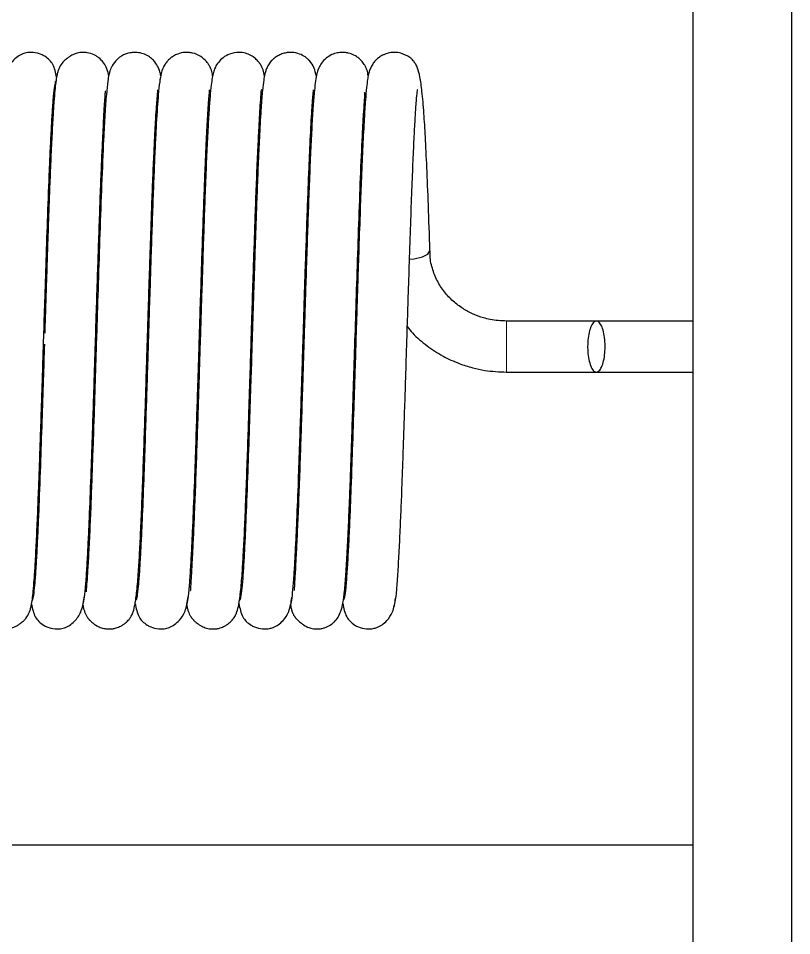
# Model space of a CAD drawing. Header units: millimetres. Extents: x 15 to 1184, y 5 to 836.
# Drawn here: x 563.18 to 576.8, y 610.25 to 626.41 of the extents above; entities that cross this region are included whole.
import ezdxf

# ---------------------------------------------------------------- set-up
doc = ezdxf.new("R2010")
doc.units = ezdxf.units.MM

msp = doc.modelspace()

# ---------------------------------------------------------------- linework, layer by layer
at = {"color": 7, "linetype": 'Continuous', "lineweight": 25}
for p, q in [((575.058, 653.75), (575.058, 501.35)), ((576.801, 501.35), (576.801, 653.75)), ((573.36, 621.075), (571.776, 621.075)), ((575.058, 621.075), (573.36, 621.075)), ((571.776, 620.176), (573.354, 620.176)), ((573.359, 620.176), (575.058, 620.176)), ((575.058, 611.84), (524.258, 611.84))]:
    msp.add_line(p, q, dxfattribs=at)
at = {"color": 8, "linetype": 'Continuous', "lineweight": 18}
msp.add_line((571.776, 620.176), (571.776, 621.075), dxfattribs=at)
at = {"color": 7, "linetype": 'Continuous', "lineweight": 25, "flags": 128}
msp.add_lwpolyline([(570.069, 622.164), (570.15, 622.173), (570.296, 622.206), (570.393, 622.256), (570.428, 622.315)], dxfattribs=at)
at = {"color": 7, "linetype": 'Continuous', "lineweight": 25}
for points, knots in [([(563.849, 625.371), (563.833, 625.451), (563.803, 625.604), (563.69, 625.713), (563.569, 625.781), (563.461, 625.811), (563.373, 625.809), (563.305, 625.802), (563.212, 625.774), (563.082, 625.682), (562.953, 625.486), (562.928, 625.316), (562.915, 625.224)], [0, 0, 0, 0, 0.159177, 0.302387, 0.343289, 0.409677, 0.442533, 0.454678, 0.525564, 0.709143, 0.841531, 1, 1, 1, 1]), ([(564.769, 625.399), (564.767, 625.408), (564.758, 625.46), (564.73, 625.538), (564.678, 625.631), (564.622, 625.693), (564.56, 625.739), (564.489, 625.778), (564.409, 625.803), (564.341, 625.809), (564.306, 625.81), (564.283, 625.809), (564.232, 625.803), (564.19, 625.792), (564.141, 625.771), (564.107, 625.753), (564.082, 625.737), (564.065, 625.726), (564.049, 625.715), (564.035, 625.704), (564.022, 625.694), (563.989, 625.667), (563.975, 625.655), (563.929, 625.603), (563.893, 625.536), (563.865, 625.454), (563.851, 625.389), (563.834, 625.286), (563.818, 625.137), (563.801, 624.937), (563.783, 624.656), (563.763, 624.289), (563.743, 623.857), (563.725, 623.405), (563.709, 622.969), (563.695, 622.56), (563.683, 622.189), (563.672, 621.857), (563.661, 621.523), (563.65, 621.195), (563.643, 620.963), (563.64, 620.86)], [0, 0, 0, 0, 0.007495, 0.048481, 0.080394, 0.101737, 0.108665, 0.114893, 0.130036, 0.137841, 0.139545, 0.141344, 0.145702, 0.158966, 0.166057, 0.171734, 0.174139, 0.176327, 0.178383, 0.180412, 0.182521, 0.184813, 0.201685, 0.214815, 0.253455, 0.272898, 0.303472, 0.349151, 0.393206, 0.445383, 0.505362, 0.574059, 0.643115, 0.705526, 0.761039, 0.81046, 0.853875, 0.891062, 0.923656, 0.966078, 1, 1, 1, 1]), ([(565.684, 625.394), (565.682, 625.408), (565.675, 625.461), (565.64, 625.545), (565.604, 625.618), (565.528, 625.701), (565.449, 625.757), (565.35, 625.797), (565.251, 625.812), (565.155, 625.806), (565.036, 625.775), (564.917, 625.699), (564.838, 625.594), (564.796, 625.506), (564.787, 625.474), (564.766, 625.4), (564.747, 625.281), (564.724, 625.066), (564.701, 624.735), (564.673, 624.221), (564.643, 623.52), (564.612, 622.648), (564.583, 621.767), (564.559, 621.001), (564.539, 620.378), (564.523, 619.858), (564.507, 619.366), (564.49, 618.882), (564.474, 618.413), (564.456, 617.931), (564.437, 617.455), (564.416, 617.028), (564.397, 616.694), (564.382, 616.477), (564.37, 616.342), (564.369, 616.315), (564.369, 616.302)], [0, 0, 0, 0, 0.007663, 0.02823, 0.04625, 0.054669, 0.062903, 0.070626, 0.078726, 0.084089, 0.090655, 0.105066, 0.118183, 0.123643, 0.136032, 0.150036, 0.175748, 0.217424, 0.266228, 0.315312, 0.385221, 0.449763, 0.510225, 0.565708, 0.599797, 0.632181, 0.66809, 0.699115, 0.733394, 0.771156, 0.812746, 0.85779, 0.901096, 0.938147, 0.968948, 1, 1, 1, 1]), ([(566.599, 625.396), (566.596, 625.414), (566.586, 625.468), (566.57, 625.52), (566.532, 625.592), (566.489, 625.655), (566.38, 625.753), (566.273, 625.795), (566.18, 625.81), (566.091, 625.81), (565.996, 625.79), (565.906, 625.746), (565.845, 625.701), (565.796, 625.652), (565.749, 625.587), (565.715, 625.517), (565.686, 625.423), (565.663, 625.283), (565.636, 625.029), (565.611, 624.661), (565.588, 624.218), (565.57, 623.815), (565.552, 623.352), (565.533, 622.838), (565.515, 622.306), (565.497, 621.746), (565.479, 621.203), (565.464, 620.707), (565.452, 620.324), (565.441, 619.967), (565.427, 619.547), (565.408, 618.989), (565.386, 618.32), (565.363, 617.739), (565.342, 617.277), (565.325, 616.938), (565.307, 616.635), (565.287, 616.387), (565.266, 616.206), (565.252, 616.169), (565.245, 616.15)], [0, 0, 0, 0, 0.0120291, 0.0348037, 0.0426275, 0.0483494, 0.0579255, 0.0701057, 0.0756505, 0.0802379, 0.0888215, 0.0945527, 0.099753, 0.1058366, 0.1129682, 0.1237354, 0.1458655, 0.1770849, 0.2155676, 0.2778389, 0.31144, 0.3466376, 0.3831894, 0.4209034, 0.4583717, 0.4920382, 0.5305246, 0.5615621, 0.5855493, 0.602687, 0.6294948, 0.6664262, 0.7130269, 0.7697411, 0.8020757, 0.8367895, 0.8736414, 0.9132156, 0.9554877, 1, 1, 1, 1]), ([(567.511, 625.392), (567.505, 625.429), (567.494, 625.498), (567.452, 625.582), (567.412, 625.641), (567.355, 625.702), (567.275, 625.758), (567.174, 625.799), (567.045, 625.817), (566.894, 625.789), (566.775, 625.718), (566.693, 625.633), (566.629, 625.523), (566.611, 625.454), (566.591, 625.363), (566.571, 625.225), (566.551, 625.029), (566.532, 624.753), (566.511, 624.393), (566.49, 623.945), (566.469, 623.434), (566.45, 622.905), (566.433, 622.406), (566.417, 621.912), (566.402, 621.452), (566.388, 621.014), (566.376, 620.623), (566.363, 620.215), (566.349, 619.767), (566.332, 619.259), (566.313, 618.708), (566.294, 618.151), (566.273, 617.64), (566.254, 617.212), (566.237, 616.876), (566.223, 616.629), (566.213, 616.459), (566.208, 616.365), (566.206, 616.327), (566.211, 616.33), (566.212, 616.33)], [0, 0, 0, 0, 0.020974, 0.038807, 0.046631, 0.054462, 0.062427, 0.070101, 0.078379, 0.090003, 0.10079, 0.111736, 0.123055, 0.143254, 0.166028, 0.191171, 0.224334, 0.260531, 0.300179, 0.343554, 0.388076, 0.427857, 0.463289, 0.494327, 0.528549, 0.554486, 0.58001, 0.604635, 0.634081, 0.668263, 0.706947, 0.749758, 0.792941, 0.83387, 0.872134, 0.907666, 0.941026, 0.971595, 0.995757, 1, 1, 1, 1]), ([(568.428, 625.39), (568.415, 625.441), (568.392, 625.536), (568.337, 625.632), (568.272, 625.697), (568.222, 625.737), (568.124, 625.79), (568.032, 625.808), (567.965, 625.81), (567.916, 625.807), (567.854, 625.796), (567.795, 625.774), (567.746, 625.749), (567.715, 625.729), (567.669, 625.695), (567.618, 625.647), (567.561, 625.56), (567.528, 625.473), (567.513, 625.414), (567.495, 625.311), (567.474, 625.133), (567.45, 624.831), (567.427, 624.41), (567.403, 623.914), (567.383, 623.423), (567.366, 622.944), (567.35, 622.496), (567.337, 622.089), (567.325, 621.733), (567.314, 621.391), (567.302, 621.003), (567.287, 620.507), (567.267, 619.888), (567.243, 619.164), (567.216, 618.371), (567.191, 617.722), (567.169, 617.233), (567.151, 616.888), (567.133, 616.589), (567.113, 616.354), (567.092, 616.19), (567.078, 616.163), (567.071, 616.15)], [0, 0, 0, 0, 0.027501, 0.050986, 0.056989, 0.061479, 0.06903, 0.07806, 0.080159, 0.082204, 0.086955, 0.092227, 0.094646, 0.096986, 0.099334, 0.1071, 0.126291, 0.136806, 0.151413, 0.175441, 0.208801, 0.251133, 0.302486, 0.344978, 0.383636, 0.417909, 0.448334, 0.474931, 0.497552, 0.516427, 0.53942, 0.56992, 0.608357, 0.654755, 0.708462, 0.769824, 0.803624, 0.839169, 0.876295, 0.915638, 0.957023, 1, 1, 1, 1]), ([(569.34, 625.398), (569.335, 625.432), (569.325, 625.489), (569.287, 625.573), (569.24, 625.643), (569.197, 625.688), (569.162, 625.717), (569.118, 625.748), (569.056, 625.779), (568.985, 625.8), (568.929, 625.809), (568.867, 625.811), (568.788, 625.802), (568.684, 625.768), (568.59, 625.706), (568.512, 625.62), (568.45, 625.504), (568.436, 625.435), (568.411, 625.31), (568.389, 625.129), (568.368, 624.867), (568.346, 624.512), (568.325, 624.072), (568.303, 623.571), (568.283, 623.034), (568.264, 622.467), (568.245, 621.903), (568.228, 621.377), (568.214, 620.935), (568.201, 620.497), (568.184, 619.981), (568.166, 619.415), (568.146, 618.835), (568.127, 618.278), (568.106, 617.744), (568.086, 617.277), (568.067, 616.902), (568.052, 616.62), (568.041, 616.432), (568.032, 616.338), (568.036, 616.328), (568.037, 616.325)], [0, 0, 0, 0, 0.021371, 0.035442, 0.045878, 0.053658, 0.056609, 0.059, 0.066629, 0.070155, 0.074651, 0.078225, 0.083364, 0.091018, 0.101221, 0.112484, 0.124366, 0.149048, 0.176872, 0.207392, 0.246579, 0.289297, 0.331819, 0.377158, 0.419234, 0.456745, 0.499915, 0.534831, 0.561356, 0.586682, 0.620484, 0.662856, 0.700058, 0.741534, 0.786027, 0.829571, 0.871515, 0.911656, 0.950653, 0.988214, 1, 1, 1, 1]), ([(570.428, 622.317), (570.418, 622.589), (570.401, 623.11), (570.374, 623.777), (570.348, 624.314), (570.321, 624.765), (570.291, 625.118), (570.255, 625.369), (570.218, 625.513), (570.183, 625.596), (570.151, 625.643), (570.13, 625.669), (570.102, 625.696), (570.043, 625.744), (569.936, 625.797), (569.824, 625.812), (569.734, 625.807), (569.662, 625.79), (569.603, 625.765), (569.562, 625.742), (569.499, 625.699), (569.457, 625.657), (569.404, 625.583), (569.373, 625.516), (569.354, 625.462), (569.342, 625.41), (569.326, 625.323), (569.309, 625.183), (569.289, 624.962), (569.268, 624.63), (569.244, 624.177), (569.22, 623.634), (569.197, 623.023), (569.176, 622.402), (569.156, 621.808), (569.14, 621.308), (569.125, 620.812), (569.107, 620.224), (569.083, 619.49), (569.06, 618.816), (569.04, 618.249), (569.023, 617.808), (569.005, 617.379), (568.985, 616.983), (568.965, 616.638), (568.943, 616.368), (568.92, 616.184), (568.905, 616.164), (568.897, 616.153)], [0, 0, 0, 0, 0.042023, 0.080669, 0.116096, 0.147857, 0.184607, 0.215446, 0.239934, 0.254003, 0.264363, 0.268257, 0.27028, 0.272516, 0.28183, 0.287467, 0.291135, 0.295439, 0.297895, 0.300215, 0.302412, 0.310803, 0.316943, 0.32414, 0.330823, 0.341368, 0.357162, 0.378167, 0.404239, 0.435162, 0.471435, 0.507676, 0.539565, 0.575881, 0.60534, 0.62802, 0.648634, 0.676592, 0.712301, 0.755406, 0.779508, 0.805613, 0.833726, 0.863626, 0.895047, 0.928492, 0.96393, 1, 1, 1, 1]), ([(562.488, 616.06), (562.489, 616.051), (562.499, 615.999), (562.527, 615.921), (562.579, 615.828), (562.634, 615.766), (562.697, 615.721), (562.767, 615.681), (562.848, 615.656), (562.915, 615.65), (562.95, 615.649), (562.974, 615.65), (563.024, 615.656), (563.067, 615.668), (563.115, 615.688), (563.15, 615.706), (563.175, 615.722), (563.192, 615.733), (563.207, 615.744), (563.221, 615.755), (563.234, 615.765), (563.268, 615.792), (563.281, 615.804), (563.328, 615.856), (563.364, 615.923), (563.391, 616.005), (563.406, 616.07), (563.422, 616.173), (563.439, 616.322), (563.456, 616.522), (563.474, 616.803), (563.493, 617.17), (563.513, 617.602), (563.531, 618.054), (563.547, 618.49), (563.561, 618.899), (563.574, 619.27), (563.585, 619.602), (563.596, 619.936), (563.608, 620.328), (563.624, 620.833), (563.643, 621.457), (563.667, 622.185), (563.694, 622.981), (563.719, 623.636), (563.741, 624.133), (563.759, 624.488), (563.777, 624.799), (563.796, 625.052), (563.817, 625.238), (563.831, 625.283), (563.838, 625.306)], [0, 0, 0, 0, 0.004222, 0.027311, 0.045288, 0.057311, 0.061214, 0.064722, 0.073253, 0.07765, 0.07861, 0.079623, 0.082078, 0.08955, 0.093545, 0.096742, 0.098097, 0.09933, 0.100489, 0.101631, 0.102819, 0.10411, 0.113614, 0.121011, 0.142778, 0.153731, 0.170954, 0.196686, 0.221504, 0.250897, 0.284685, 0.323383, 0.362284, 0.397442, 0.428714, 0.456555, 0.481011, 0.50196, 0.520321, 0.544218, 0.575282, 0.61383, 0.66008, 0.713435, 0.773907, 0.807195, 0.84222, 0.878716, 0.917218, 0.957782, 1, 1, 1, 1]), ([(564.314, 616.067), (564.314, 616.063), (564.319, 616.028), (564.328, 615.999), (564.344, 615.946), (564.361, 615.907), (564.379, 615.875), (564.391, 615.856), (564.402, 615.841), (564.41, 615.831), (564.418, 615.821), (564.426, 615.812), (564.435, 615.803), (564.45, 615.787), (564.473, 615.766), (564.504, 615.742), (564.556, 615.706), (564.622, 615.674), (564.688, 615.656), (564.758, 615.648), (564.836, 615.652), (564.906, 615.668), (564.971, 615.694), (565.038, 615.734), (565.088, 615.776), (565.122, 615.814), (565.137, 615.834), (565.145, 615.845), (565.161, 615.868), (565.179, 615.901), (565.206, 615.97), (565.235, 616.092), (565.265, 616.316), (565.291, 616.626), (565.313, 616.995), (565.333, 617.404), (565.354, 617.89), (565.374, 618.434), (565.394, 619.001), (565.412, 619.544), (565.428, 620.037), (565.442, 620.502), (565.455, 620.927), (565.469, 621.361), (565.482, 621.773), (565.497, 622.209), (565.512, 622.654), (565.528, 623.13), (565.546, 623.602), (565.565, 624.029), (565.582, 624.38), (565.597, 624.653), (565.612, 624.904), (565.632, 625.105), (565.634, 625.139), (565.634, 625.149)], [0, 0, 0, 0, 0.0021756, 0.0183924, 0.0310459, 0.039886, 0.0429581, 0.0452416, 0.0461608, 0.0469969, 0.0478218, 0.0487131, 0.0496677, 0.0506603, 0.0529223, 0.0557529, 0.0592634, 0.068467, 0.0787084, 0.0854942, 0.0902688, 0.0946605, 0.1006881, 0.1043529, 0.1118069, 0.1155158, 0.1173528, 0.118461, 0.119943, 0.1298997, 0.1465026, 0.1790118, 0.2219948, 0.2690807, 0.3067635, 0.3468784, 0.3891525, 0.4331097, 0.4749358, 0.5125585, 0.5456504, 0.5740644, 0.604744, 0.6296126, 0.6600182, 0.6876213, 0.7191951, 0.7544999, 0.7938894, 0.8330451, 0.8688224, 0.9010151, 0.9297437, 0.9777305, 1, 1, 1, 1]), ([(564.314, 616.066), (564.321, 616.094), (564.336, 616.148), (564.358, 616.354), (564.378, 616.624), (564.397, 616.947), (564.414, 617.304), (564.435, 617.783), (564.458, 618.381), (564.481, 619.064), (564.5, 619.63), (564.514, 620.056), (564.525, 620.414), (564.537, 620.795), (564.552, 621.287), (564.57, 621.822), (564.588, 622.373), (564.606, 622.897), (564.624, 623.4), (564.642, 623.847), (564.659, 624.226), (564.675, 624.534), (564.687, 624.775), (564.698, 624.953), (564.706, 625.069), (564.711, 625.13), (564.707, 625.132), (564.705, 625.132)], [0, 0, 0, 0, 0.053108, 0.10337, 0.150278, 0.194007, 0.235147, 0.273381, 0.340266, 0.395346, 0.438966, 0.470686, 0.49096, 0.518784, 0.554993, 0.599879, 0.639096, 0.682723, 0.727055, 0.770036, 0.811327, 0.850607, 0.887722, 0.923234, 0.957093, 0.986434, 1, 1, 1, 1]), ([(566.139, 616.058), (566.147, 616.08), (566.161, 616.125), (566.183, 616.317), (566.204, 616.575), (566.222, 616.888), (566.24, 617.235), (566.261, 617.705), (566.284, 618.295), (566.307, 618.971), (566.326, 619.533), (566.34, 619.957), (566.351, 620.315), (566.363, 620.696), (566.378, 621.189), (566.395, 621.727), (566.414, 622.283), (566.432, 622.813), (566.45, 623.322), (566.468, 623.778), (566.485, 624.168), (566.501, 624.489), (566.515, 624.743), (566.528, 624.936), (566.538, 625.068), (566.546, 625.142), (566.543, 625.147), (566.542, 625.148)], [0, 0, 0, 0, 0.052838, 0.102921, 0.149729, 0.19324, 0.234165, 0.272244, 0.33895, 0.393677, 0.437061, 0.468628, 0.488816, 0.516623, 0.552652, 0.597357, 0.636467, 0.680022, 0.724141, 0.766897, 0.808041, 0.847251, 0.884313, 0.919713, 0.953535, 0.983107, 1, 1, 1, 1]), ([(566.142, 616.071), (566.143, 616.066), (566.147, 616.029), (566.157, 615.999), (566.173, 615.946), (566.189, 615.909), (566.205, 615.88), (566.215, 615.865), (566.221, 615.855), (566.229, 615.846), (566.239, 615.832), (566.247, 615.823), (566.258, 615.812), (566.269, 615.801), (566.281, 615.789), (566.301, 615.771), (566.33, 615.748), (566.385, 615.709), (566.453, 615.675), (566.511, 615.657), (566.567, 615.65), (566.608, 615.649), (566.67, 615.653), (566.739, 615.669), (566.802, 615.695), (566.868, 615.735), (566.918, 615.777), (566.951, 615.815), (566.967, 615.835), (566.975, 615.846), (566.99, 615.869), (567.008, 615.902), (567.035, 615.97), (567.063, 616.089), (567.093, 616.304), (567.118, 616.602), (567.14, 616.958), (567.16, 617.357), (567.181, 617.836), (567.201, 618.373), (567.22, 618.932), (567.238, 619.466), (567.254, 619.949), (567.268, 620.402), (567.281, 620.814), (567.294, 621.239), (567.307, 621.655), (567.322, 622.108), (567.338, 622.578), (567.356, 623.086), (567.375, 623.607), (567.396, 624.09), (567.416, 624.485), (567.432, 624.775), (567.445, 624.973), (567.454, 625.093), (567.458, 625.144), (567.457, 625.153), (567.456, 625.156)], [0, 0, 0, 0, 0.002499, 0.018778, 0.03096, 0.038876, 0.04135, 0.042281, 0.043067, 0.043797, 0.044576, 0.046587, 0.047656, 0.048675, 0.049732, 0.050906, 0.0538, 0.057622, 0.068366, 0.080108, 0.084226, 0.087235, 0.091866, 0.096091, 0.101782, 0.105358, 0.112575, 0.11613, 0.117888, 0.118993, 0.120449, 0.130045, 0.145855, 0.176636, 0.217175, 0.261943, 0.297996, 0.336638, 0.377624, 0.420425, 0.46076, 0.496915, 0.528568, 0.555573, 0.584342, 0.607635, 0.637474, 0.665212, 0.697403, 0.733777, 0.774663, 0.818885, 0.860056, 0.897244, 0.931018, 0.961362, 0.988096, 1, 1, 1, 1]), ([(567.964, 616.052), (567.972, 616.068), (567.986, 616.101), (568.008, 616.27), (568.028, 616.504), (568.046, 616.792), (568.063, 617.117), (568.084, 617.561), (568.107, 618.127), (568.13, 618.787), (568.149, 619.348), (568.163, 619.783), (568.174, 620.142), (568.186, 620.505), (568.2, 620.959), (568.215, 621.459), (568.232, 621.982), (568.25, 622.499), (568.268, 623.013), (568.285, 623.49), (568.303, 623.909), (568.324, 624.373), (568.343, 624.728), (568.36, 624.97), (568.371, 625.092), (568.378, 625.152), (568.374, 625.152), (568.373, 625.152)], [0, 0, 0, 0, 0.051035, 0.099581, 0.145143, 0.187491, 0.227331, 0.26459, 0.33043, 0.384713, 0.428434, 0.461162, 0.482763, 0.508176, 0.541164, 0.582188, 0.618287, 0.658753, 0.701931, 0.743761, 0.784311, 0.823254, 0.895322, 0.928985, 0.960866, 0.987874, 1, 1, 1, 1]), ([(567.971, 616.074), (567.974, 616.059), (567.98, 616.02), (567.992, 615.979), (568.006, 615.938), (568.02, 615.908), (568.028, 615.891), (568.036, 615.879), (568.04, 615.873), (568.043, 615.868), (568.046, 615.864), (568.05, 615.858), (568.055, 615.851), (568.061, 615.843), (568.07, 615.834), (568.077, 615.827), (568.091, 615.813), (568.103, 615.801), (568.117, 615.789), (568.138, 615.77), (568.168, 615.745), (568.227, 615.704), (568.29, 615.673), (568.352, 615.655), (568.405, 615.65), (568.449, 615.649), (568.511, 615.655), (568.588, 615.675), (568.66, 615.71), (568.715, 615.75), (568.767, 615.797), (568.82, 615.869), (568.865, 615.974), (568.899, 616.119), (568.926, 616.325), (568.949, 616.616), (568.971, 616.997), (568.993, 617.457), (569.013, 617.94), (569.031, 618.419), (569.047, 618.877), (569.061, 619.302), (569.078, 619.812), (569.098, 620.447), (569.123, 621.239), (569.15, 622.074), (569.179, 622.924), (569.209, 623.742), (569.236, 624.333), (569.258, 624.72), (569.273, 624.946), (569.284, 625.077), (569.277, 625.097), (569.274, 625.105)], [0, 0, 0, 0, 0.009197, 0.024143, 0.034405, 0.037826, 0.040184, 0.041027, 0.041389, 0.041728, 0.042061, 0.042402, 0.043173, 0.044137, 0.045343, 0.047979, 0.049072, 0.050133, 0.051284, 0.052623, 0.056081, 0.060773, 0.07413, 0.086682, 0.09081, 0.093659, 0.098796, 0.102763, 0.11043, 0.114314, 0.119596, 0.134928, 0.157005, 0.185923, 0.221602, 0.263804, 0.310904, 0.355563, 0.396365, 0.433027, 0.465977, 0.49542, 0.521177, 0.569039, 0.62003, 0.67515, 0.734456, 0.798354, 0.867584, 0.903696, 0.939532, 0.971903, 1, 1, 1, 1]), ([(569.79, 616.047), (569.799, 616.064), (569.816, 616.097), (569.842, 616.322), (569.865, 616.634), (569.886, 617.013), (569.906, 617.428), (569.925, 617.856), (569.94, 618.274), (569.958, 618.767), (569.975, 619.29), (569.991, 619.759), (570.001, 620.063), (570.008, 620.285), (570.017, 620.585), (570.03, 620.997), (570.047, 621.534), (570.067, 622.146), (570.088, 622.783), (570.11, 623.383), (570.131, 623.903), (570.151, 624.332), (570.169, 624.668), (570.185, 624.919), (570.198, 625.082), (570.21, 625.158), (570.203, 625.151), (570.201, 625.149)], [0, 0, 0, 0, 0.061895, 0.12, 0.173488, 0.222644, 0.26805, 0.309265, 0.346039, 0.378492, 0.431552, 0.468203, 0.483657, 0.498912, 0.517023, 0.549481, 0.588767, 0.63486, 0.686911, 0.738237, 0.787599, 0.834579, 0.878727, 0.920251, 0.959293, 0.991733, 1, 1, 1, 1]), ([(571.776, 621.075), (571.68, 621.08), (571.543, 621.088), (571.347, 621.137), (571.184, 621.196), (571.002, 621.294), (570.829, 621.424), (570.675, 621.589), (570.548, 621.784), (570.463, 622.009), (570.423, 622.191), (570.431, 622.294), (570.433, 622.315)], [0, 0, 0, 0, 0.134712, 0.190699, 0.283537, 0.380646, 0.485751, 0.596933, 0.713992, 0.837203, 0.967302, 1, 1, 1, 1]), ([(573.206, 620.626), (573.208, 620.676), (573.211, 620.777), (573.238, 620.912), (573.277, 621.014), (573.326, 621.073), (573.378, 621.081), (573.429, 621.037), (573.471, 620.948), (573.502, 620.822), (573.513, 620.707), (573.515, 620.591), (573.508, 620.474), (573.482, 620.339), (573.443, 620.237), (573.394, 620.179), (573.342, 620.17), (573.291, 620.214), (573.249, 620.303), (573.219, 620.429), (573.207, 620.544), (573.206, 620.61), (573.206, 620.626)], [0, 0, 0, 0, 0.053685, 0.107371, 0.161058, 0.214743, 0.268429, 0.322115, 0.375801, 0.429489, 0.483175, 0.499996, 0.553685, 0.607371, 0.661058, 0.714744, 0.768429, 0.822116, 0.875801, 0.929489, 0.983175, 1, 1, 1, 1]), ([(570.029, 620.979), (570.059, 620.941), (570.16, 620.814), (570.371, 620.637), (570.647, 620.456), (570.921, 620.331), (571.17, 620.251), (571.448, 620.191), (571.649, 620.182), (571.776, 620.176)], [0, 0, 0, 0, 0.074902, 0.247848, 0.416758, 0.574735, 0.699727, 0.809547, 1, 1, 1, 1]), ([(563.634, 620.667), (563.627, 620.459), (563.613, 620.002), (563.589, 619.274), (563.562, 618.478), (563.538, 617.823), (563.516, 617.326), (563.498, 616.971), (563.48, 616.66), (563.46, 616.407), (563.44, 616.221), (563.426, 616.176), (563.419, 616.153)], [0, 0, 0, 0, 0.090763, 0.199659, 0.325283, 0.467664, 0.546041, 0.628507, 0.714437, 0.805089, 0.900598, 1, 1, 1, 1]), ([(563.408, 616.088), (563.423, 616.008), (563.454, 615.855), (563.566, 615.746), (563.688, 615.678), (563.795, 615.648), (563.884, 615.65), (563.952, 615.657), (564.044, 615.685), (564.174, 615.777), (564.303, 615.973), (564.328, 616.143), (564.342, 616.235)], [0, 0, 0, 0, 0.159177, 0.302388, 0.343288, 0.409677, 0.442533, 0.454678, 0.525564, 0.709142, 0.841531, 1, 1, 1, 1]), ([(565.233, 616.1), (565.249, 616.015), (565.28, 615.858), (565.395, 615.745), (565.517, 615.678), (565.624, 615.648), (565.712, 615.65), (565.779, 615.657), (565.873, 615.685), (566.002, 615.774), (566.131, 615.965), (566.155, 616.129), (566.168, 616.219)], [0, 0, 0, 0, 0.169611, 0.314339, 0.355927, 0.423867, 0.457419, 0.46956, 0.538861, 0.716988, 0.845613, 1, 1, 1, 1]), ([(567.062, 616.1), (567.078, 616.015), (567.109, 615.858), (567.224, 615.746), (567.345, 615.678), (567.453, 615.648), (567.553, 615.65), (567.612, 615.659), (567.71, 615.688), (567.829, 615.772), (567.958, 615.958), (567.982, 616.117), (567.995, 616.204)], [0, 0, 0, 0, 0.174183, 0.324431, 0.36737, 0.436886, 0.471126, 0.5003, 0.551108, 0.724179, 0.849338, 1, 1, 1, 1]), ([(568.892, 616.099), (568.908, 616.015), (568.939, 615.858), (569.052, 615.746), (569.173, 615.678), (569.282, 615.648), (569.381, 615.65), (569.44, 615.659), (569.538, 615.688), (569.658, 615.77), (569.786, 615.952), (569.809, 616.107), (569.822, 616.192)], [0, 0, 0, 0, 0.17799, 0.335703, 0.380225, 0.450956, 0.485693, 0.514551, 0.564048, 0.731802, 0.85331, 1, 1, 1, 1])]:
    msp.add_open_spline(points, degree=3, knots=knots, dxfattribs=at)

doc.saveas('drawing.dxf')
